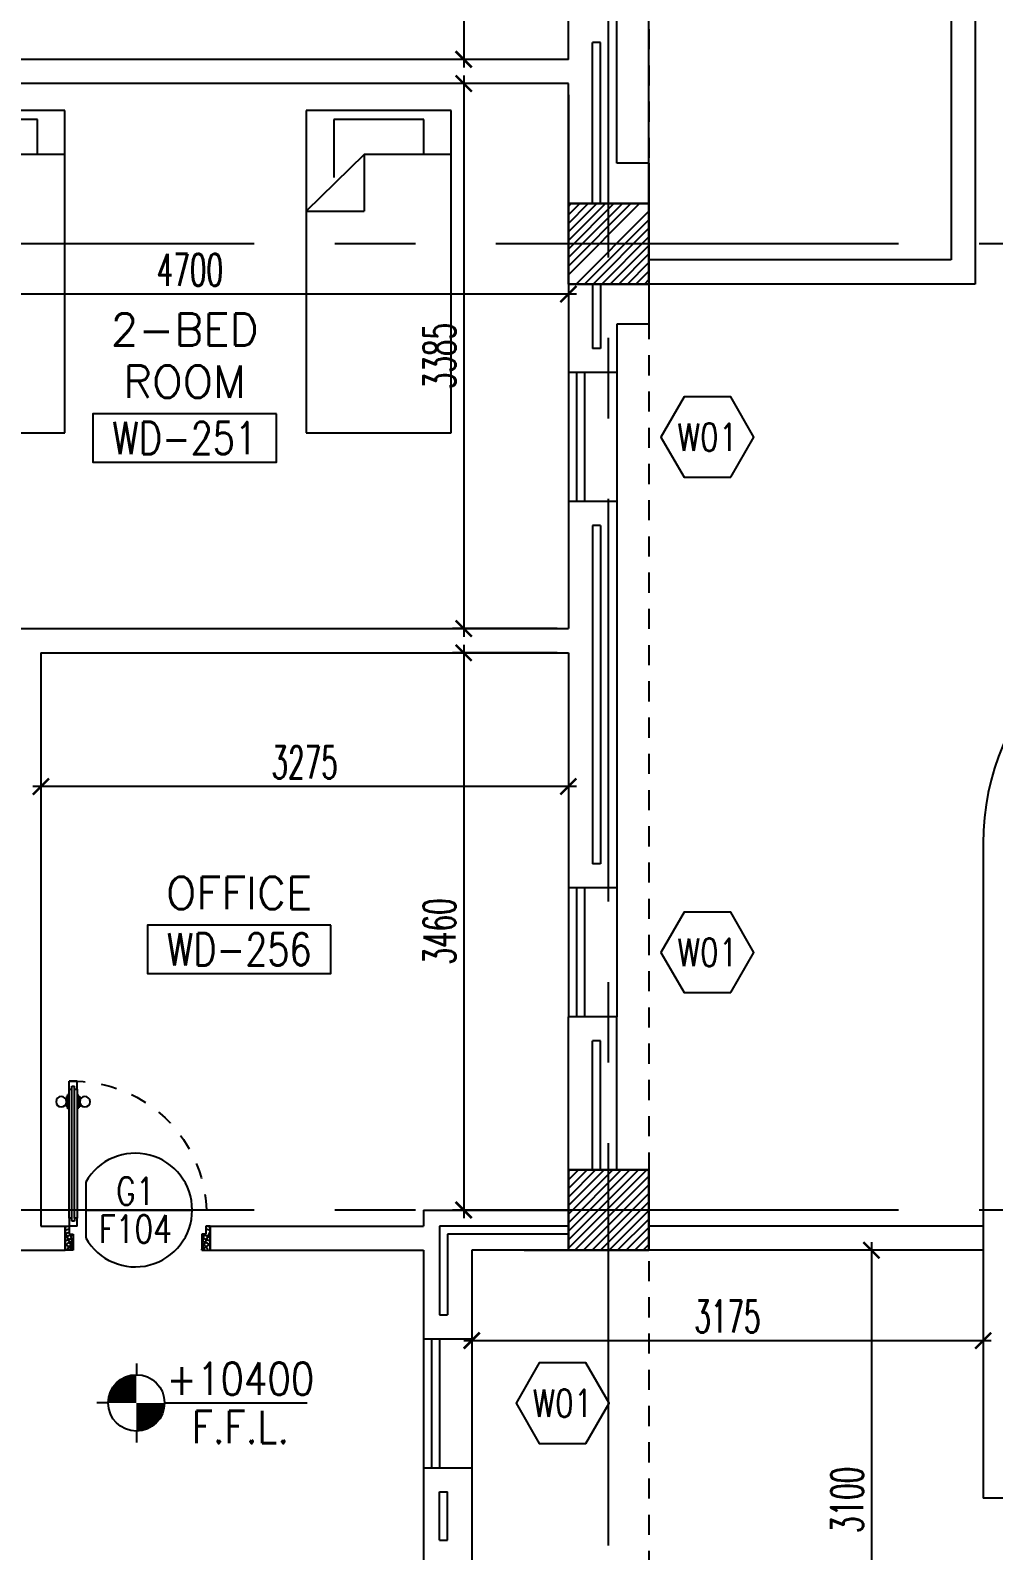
# Model space of a CAD drawing. Extents: x 88852.7 to 88945.7, y 39921.6 to 40001.1.
# Drawn here: x 88931.62 to 88937.6, y 39957.58 to 39967.02 of the extents above; entities that cross this region are included whole.
import ezdxf
from ezdxf.enums import TextEntityAlignment as Align

# ---------------------------------------------------------------- set-up
doc = ezdxf.new("R2010")
doc.units = 0
doc.header["$MEASUREMENT"] = 0
doc.header["$PDMODE"] = 34
for name, pattern in [('CENTERX2', [4, 2.5, -0.5, 0.5, -0.5]), ('HIDDEN', [0.375, 0.25, -0.125]), ('HIDDEN2', [0.1875, 0.125, -0.0625])]:
    doc.linetypes.add(name, pattern=pattern)
doc.layers.get('0').update_dxf_attribs({"linetype": 'CONTINUOUS'})
doc.layers.get('DEFPOINTS').update_dxf_attribs({"linetype": 'CONTINUOUS'})
for name, color, linetype in [('AX-DIM', 4, 'CONTINUOUS'), ('AXES', 11, 'CENTERX2'), ('COL', 2, 'CONTINUOUS'), ('DIM', 4, 'CONTINUOUS'), ('DOOR', 7, 'CONTINUOUS'), ('DOOR-CR', 4, 'CONTINUOUS'), ('DOOR-NO', 3, 'CONTINUOUS'), ('FIX', 3, 'CONTINUOUS'), ('FUR', 4, 'CONTINUOUS'), ('HAT', 8, 'CONTINUOUS'), ('HIDDEN', 9, 'HIDDEN2'), ('INSUL', 4, 'CONTINUOUS'), ('LEV-PL', 7, 'CONTINUOUS'), ('PROJ-L', 3, 'CONTINUOUS'), ('RM-BOX', 4, 'CONTINUOUS'), ('RM-NAME', 2, 'CONTINUOUS'), ('RM-NO', 2, 'CONTINUOUS'), ('ROOF', 7, 'CONTINUOUS'), ('WALL', 2, 'CONTINUOUS'), ('WIN', 3, 'CONTINUOUS'), ('WIN-BOX', 3, 'CONTINUOUS'), ('WIN-NO', 5, 'CONTINUOUS')]:
    doc.layers.add(name, color=color, linetype=linetype)
doc.styles.add('ROMANS', font='ROMANS.shx', dxfattribs={"width": 0.6})
doc.styles.add('S', font='ROMANS.SHX')
doc.dimstyles.new('DIM-OUT', dxfattribs={"dimscale": 0, "dimtxt": 0.24, "dimasz": 0.08, "dimexe": 0.02, "dimexo": 0.02, "dimgap": 0.05, "dimtad": 1, "dimdec": 0, "dimlfac": 1000, "dimzin": 0, "dimdsep": 46, "dimtxsty": 'ROMANS', "dimblk1": 'ARCHTICK', "dimblk2": 'ARCHTICK', "dimsah": 1, "dimcen": 0.01, "dimdle": 0.08, "dimclrd": 4, "dimclre": 4, "dimclrt": 2, "dimadec": 0, "dimazin": 0, "dimtp": 2, "dimtm": 2, "dimtfac": 0.114286, "dimtdec": 0, "dimtix": 1, "dimtmove": 2, "dimatfit": 3, "dimldrblk": 'ARCHTICK', "dimfxl": 0, "dimtolj": 1, "dimtzin": 0, "dimarcsym": 0})
doc.dimstyles.new('STANDARD in', dxfattribs={"dimtxt": 0.2, "dimasz": 0.1, "dimexe": 0.07, "dimexo": 0.07, "dimgap": 0.05, "dimtad": 1, "dimdec": 0, "dimlfac": 1000, "dimzin": 0, "dimdsep": 46, "dimtxsty": 'ROMANS', "dimblk": 'ARCHTICK', "dimcen": 0.05, "dimdle": 0.05, "dimclrd": 4, "dimclre": 4, "dimclrt": 2, "dimadec": 0, "dimazin": 0, "dimtfac": 1, "dimtdec": 0, "dimtmove": 2, "dimatfit": 3, "dimfxl": 0, "dimtolj": 1, "dimtzin": 0, "dimarcsym": 0})

# ---------------------------------------------------------------- blocks, each defined once
blk = doc.blocks.new('_ARCHTICK')
at = {"color": 0, "linetype": 'ByBlock', "const_width": 0.15}
blk.add_lwpolyline([(-0.5, -0.5), (0.5, 0.5)], dxfattribs=at)
blk = doc.blocks.new('*D713')
at = {"layer": 'AX-DIM', "color": 4, "lineweight": -2}
blk.add_line((88935.3803, 39999.7279), (88940.7653, 39999.7279), dxfattribs=at)
at = {"layer": 'AX-DIM', "color": 11, "lineweight": -2}
for p, q in [((88935.4603, 39999.0479), (88935.4603, 39999.7479)), ((88940.6853, 39963.5696), (88940.6853, 39999.7479))]:
    blk.add_line(p, q, dxfattribs=at)
at = {"layer": 'DEFPOINTS', "color": 0}
for p in [(88940.6853, 39999.7279), (88935.4603, 39999.0279), (88940.6853, 39963.5496)]:
    blk.add_point(p, dxfattribs=at)
at = {"layer": 'AX-DIM', "color": 4, "lineweight": -2, "xscale": 0.08, "yscale": 0.08, "zscale": 0.08, "rotation": 180}
blk.add_blockref('_ARCHTICK', (88935.4603, 39999.7279), dxfattribs=at)
at = {"layer": 'AX-DIM', "color": 4, "lineweight": -2, "xscale": 0.08, "yscale": 0.08, "zscale": 0.08}
blk.add_blockref('_ARCHTICK', (88940.6853, 39999.7279), dxfattribs=at)
at = {"layer": 'AX-DIM', "color": 2, "insert": (88938.0728, 39999.8979), "char_height": 0.24, "attachment_point": 5, "style": 'ROMANS'}
blk.add_mtext('\\A1;5225', dxfattribs=at)
blk = doc.blocks.new('*D726')
at = {"layer": 'AX-DIM', "color": 4, "lineweight": -2}
for p, q in [((88944.3103, 39987.6296), (88944.3103, 39928.1496)), ((88935.4803, 39987.5496), (88944.3303, 39987.5496)), ((88935.4803, 39928.2296), (88944.3303, 39928.2296))]:
    blk.add_line(p, q, dxfattribs=at)
at = {"layer": 'DEFPOINTS', "color": 0}
for p in [(88935.4603, 39987.5496), (88935.4603, 39928.2296), (88944.3103, 39928.2296)]:
    blk.add_point(p, dxfattribs=at)
at = {"layer": 'AX-DIM', "color": 4, "lineweight": -2, "xscale": 0.08, "yscale": 0.08, "zscale": 0.08}
for p, rotation in [((88944.3103, 39987.5496), 90), ((88944.3103, 39928.2296), 270)]:
    blk.add_blockref('_ARCHTICK', p, dxfattribs=dict(at, rotation=rotation))
at = {"layer": 'AX-DIM', "color": 2, "insert": (88944.1403, 39957.8896), "char_height": 0.24, "attachment_point": 5, "rotation": 90, "style": 'ROMANS'}
blk.add_mtext('\\A1;59320', dxfattribs=at)
blk = doc.blocks.new('*D214')
at = {"layer": 'DEFPOINTS', "color": 0, "linetype": 'ByBlock'}
for p in [(88936.9093, 39959.4496), (88936.8415, 39956.3496), (88936.9093, 39956.3496)]:
    blk.add_point(p, dxfattribs=at)
at = {"layer": 'DIM', "color": 4, "linetype": 'ByBlock', "lineweight": -2}
for p, q in [((88936.8415, 39959.4996), (88936.8415, 39956.2996)), ((88936.8393, 39959.4496), (88936.7715, 39959.4496)), ((88936.8393, 39956.3496), (88936.7715, 39956.3496))]:
    blk.add_line(p, q, dxfattribs=at)
at = {"layer": 'DIM', "color": 4, "linetype": 'ByBlock', "lineweight": -2, "xscale": 0.1, "yscale": 0.1, "zscale": 0.1}
for p, rotation in [((88936.8415, 39959.4496), 90), ((88936.8415, 39956.3496), 270)]:
    blk.add_blockref('_ARCHTICK', p, dxfattribs=dict(at, rotation=rotation))
at = {"layer": 'DIM', "color": 2, "linetype": 'ByBlock', "insert": (88936.6915, 39957.8996), "char_height": 0.2, "attachment_point": 5, "rotation": 90, "style": 'ROMANS'}
blk.add_mtext('\\A1;3100', dxfattribs=at)
blk = doc.blocks.new('*D167')
at = {"layer": 'DEFPOINTS', "color": 0, "linetype": 'ByBlock'}
for p in [(88931.6853, 39963.1596), (88934.9603, 39963.1596), (88931.6853, 39962.3291)]:
    blk.add_point(p, dxfattribs=at)
at = {"layer": 'DIM', "color": 4, "linetype": 'ByBlock', "lineweight": -2}
for p, q in [((88931.6853, 39963.0896), (88931.6853, 39962.2591)), ((88934.9603, 39963.0896), (88934.9603, 39962.2591)), ((88935.0103, 39962.3291), (88931.6353, 39962.3291))]:
    blk.add_line(p, q, dxfattribs=at)
at = {"layer": 'DIM', "color": 4, "linetype": 'ByBlock', "lineweight": -2, "xscale": 0.1, "yscale": 0.1, "zscale": 0.1, "rotation": 180}
blk.add_blockref('_ARCHTICK', (88931.6853, 39962.3291), dxfattribs=at)
at = {"layer": 'DIM', "color": 4, "linetype": 'ByBlock', "lineweight": -2, "xscale": 0.1, "yscale": 0.1, "zscale": 0.1}
blk.add_blockref('_ARCHTICK', (88934.9603, 39962.3291), dxfattribs=at)
at = {"layer": 'DIM', "color": 2, "linetype": 'ByBlock', "insert": (88933.3228, 39962.4791), "char_height": 0.2, "attachment_point": 5, "style": 'ROMANS'}
blk.add_mtext('\\A1;3275', dxfattribs=at)
blk = doc.blocks.new('*D164')
at = {"layer": 'DEFPOINTS', "color": 0, "linetype": 'ByBlock'}
for p in [(88934.9603, 39966.6946), (88934.3104, 39963.3096), (88934.9603, 39963.3096)]:
    blk.add_point(p, dxfattribs=at)
at = {"layer": 'DIM', "color": 4, "linetype": 'ByBlock', "lineweight": -2}
for p, q in [((88934.3104, 39966.7446), (88934.3104, 39963.2596)), ((88934.8903, 39966.6946), (88934.2404, 39966.6946)), ((88934.8903, 39963.3096), (88934.2404, 39963.3096))]:
    blk.add_line(p, q, dxfattribs=at)
at = {"layer": 'DIM', "color": 4, "linetype": 'ByBlock', "lineweight": -2, "xscale": 0.1, "yscale": 0.1, "zscale": 0.1}
for p, rotation in [((88934.3104, 39966.6946), 90), ((88934.3104, 39963.3096), 270)]:
    blk.add_blockref('_ARCHTICK', p, dxfattribs=dict(at, rotation=rotation))
at = {"layer": 'DIM', "color": 2, "linetype": 'ByBlock', "insert": (88934.1604, 39965.0021), "char_height": 0.2, "attachment_point": 5, "rotation": 90, "style": 'ROMANS'}
blk.add_mtext('\\A1;3385', dxfattribs=at)
blk = doc.blocks.new('*D213')
at = {"layer": 'DEFPOINTS', "color": 0, "linetype": 'ByBlock'}
for p in [(88934.3603, 39959.4496), (88937.5353, 39959.4496), (88937.5353, 39958.8885)]:
    blk.add_point(p, dxfattribs=at)
at = {"layer": 'DIM', "color": 4, "linetype": 'ByBlock', "lineweight": -2}
for p, q in [((88934.3603, 39959.3796), (88934.3603, 39958.8185)), ((88937.5353, 39959.3796), (88937.5353, 39958.8185)), ((88934.3103, 39958.8885), (88937.5853, 39958.8885))]:
    blk.add_line(p, q, dxfattribs=at)
at = {"layer": 'DIM', "color": 4, "linetype": 'ByBlock', "lineweight": -2, "xscale": 0.1, "yscale": 0.1, "zscale": 0.1, "rotation": 180}
blk.add_blockref('_ARCHTICK', (88934.3603, 39958.8885), dxfattribs=at)
at = {"layer": 'DIM', "color": 4, "linetype": 'ByBlock', "lineweight": -2, "xscale": 0.1, "yscale": 0.1, "zscale": 0.1}
blk.add_blockref('_ARCHTICK', (88937.5353, 39958.8885), dxfattribs=at)
at = {"layer": 'DIM', "color": 2, "linetype": 'ByBlock', "insert": (88935.9478, 39959.0385), "char_height": 0.2, "attachment_point": 5, "style": 'ROMANS'}
blk.add_mtext('\\A1;3175', dxfattribs=at)
blk = doc.blocks.new('*D166')
at = {"layer": 'DEFPOINTS', "color": 0, "linetype": 'ByBlock'}
for p in [(88934.9603, 39963.1596), (88934.3104, 39959.6996), (88934.7558, 39959.6996)]:
    blk.add_point(p, dxfattribs=at)
at = {"layer": 'DIM', "color": 4, "linetype": 'ByBlock', "lineweight": -2}
for p, q in [((88934.8903, 39963.1596), (88934.2404, 39963.1596)), ((88934.3104, 39963.2096), (88934.3104, 39959.6496)), ((88934.6858, 39959.6996), (88934.2404, 39959.6996))]:
    blk.add_line(p, q, dxfattribs=at)
at = {"layer": 'DIM', "color": 4, "linetype": 'ByBlock', "lineweight": -2, "xscale": 0.1, "yscale": 0.1, "zscale": 0.1}
for p, rotation in [((88934.3104, 39963.1596), 90), ((88934.3104, 39959.6996), 270)]:
    blk.add_blockref('_ARCHTICK', p, dxfattribs=dict(at, rotation=rotation))
at = {"layer": 'DIM', "color": 2, "linetype": 'ByBlock', "insert": (88934.1604, 39961.4296), "char_height": 0.2, "attachment_point": 5, "rotation": 90, "style": 'ROMANS'}
blk.add_mtext('\\A1;3460', dxfattribs=at)
blk = doc.blocks.new('*D165')
at = {"layer": 'DEFPOINTS', "color": 0, "linetype": 'ByBlock'}
for p in [(88930.2603, 39966.6946), (88934.9603, 39966.6946), (88930.2603, 39965.3874)]:
    blk.add_point(p, dxfattribs=at)
at = {"layer": 'DIM', "color": 4, "linetype": 'ByBlock', "lineweight": -2}
for p, q in [((88930.2603, 39966.6246), (88930.2603, 39965.3174)), ((88934.9603, 39966.6246), (88934.9603, 39965.3174)), ((88935.0103, 39965.3874), (88930.2103, 39965.3874))]:
    blk.add_line(p, q, dxfattribs=at)
at = {"layer": 'DIM', "color": 4, "linetype": 'ByBlock', "lineweight": -2, "xscale": 0.1, "yscale": 0.1, "zscale": 0.1, "rotation": 180}
blk.add_blockref('_ARCHTICK', (88930.2603, 39965.3874), dxfattribs=at)
at = {"layer": 'DIM', "color": 4, "linetype": 'ByBlock', "lineweight": -2, "xscale": 0.1, "yscale": 0.1, "zscale": 0.1}
blk.add_blockref('_ARCHTICK', (88934.9603, 39965.3874), dxfattribs=at)
at = {"layer": 'DIM', "color": 2, "linetype": 'ByBlock', "insert": (88932.6103, 39965.5374), "char_height": 0.2, "attachment_point": 5, "style": 'ROMANS'}
blk.add_mtext('\\A1;4700', dxfattribs=at)
blk = doc.blocks.new('*D161')
at = {"layer": 'DEFPOINTS', "color": 0, "linetype": 'ByBlock'}
for p in [(88934.9603, 39970.2296), (88934.3104, 39966.8446), (88934.9603, 39966.8446)]:
    blk.add_point(p, dxfattribs=at)
at = {"layer": 'DIM', "color": 4, "linetype": 'ByBlock', "lineweight": -2}
for p, q in [((88934.8903, 39970.2296), (88934.2404, 39970.2296)), ((88934.3104, 39970.2796), (88934.3104, 39966.7946)), ((88934.8903, 39966.8446), (88934.2404, 39966.8446))]:
    blk.add_line(p, q, dxfattribs=at)
at = {"layer": 'DIM', "color": 4, "linetype": 'ByBlock', "lineweight": -2, "xscale": 0.1, "yscale": 0.1, "zscale": 0.1}
for p, rotation in [((88934.3104, 39970.2296), 90), ((88934.3104, 39966.8446), 270)]:
    blk.add_blockref('_ARCHTICK', p, dxfattribs=dict(at, rotation=rotation))
at = {"layer": 'DIM', "color": 2, "linetype": 'ByBlock', "insert": (88934.1604, 39968.5371), "char_height": 0.2, "attachment_point": 5, "rotation": 90, "style": 'ROMANS'}
blk.add_mtext('\\A1;3385', dxfattribs=at)
blk = doc.blocks.new('LEV1')
at = {"layer": 'LEV-PL'}
for p, q in [((0, 245), (0, 175)), ((-175, 0), (-245, 0)), ((175, 0), (1061.3, 0)), ((0, -175), (0, -245))]:
    blk.add_line(p, q, dxfattribs=at)
at = {"layer": 'LEV-PL', "const_width": 175}
for points in [[(-87.5, 0, -0.414214), (0, 87.5, -1)], [(87.5, 0, -0.414214), (0, -87.5, -1)]]:
    blk.add_lwpolyline(points, format="xyb", dxfattribs=at)
at = {"layer": 'LEV-PL'}
blk.add_circle((0, 0), 175, dxfattribs=at)
at = {"layer": 'LEV-PL', "color": 4, "style": 'S', "width": 0.85}
for tag, p in [('+0000', (646.1, 50)), ('F.F.L.', (646.1, -250))]:
    blk.add_attdef(tag, text='', height=200, dxfattribs=at).set_placement(p, align=Align.CENTER)
blk = doc.blocks.new('*X106')
at = {"color": 0}
for p, q in [((253128.6, 155547.8), (253570.5, 155989.7)), ((253128.6, 155600.9), (253517.4, 155989.7)), ((253128.6, 155653.9), (253464.4, 155989.7)), ((253128.6, 155706.9), (253411.4, 155989.7)), ((253128.6, 155760), (253358.3, 155989.7)), ((253128.6, 155813), (253305.3, 155989.7)), ((253128.6, 155866), (253252.3, 155989.7)), ((253128.6, 155919.1), (253199.2, 155989.7)), ((253128.6, 155972.1), (253146.2, 155989.7)), ((253176.5, 155489.7), (253628.6, 155941.8)), ((253229.6, 155489.7), (253628.6, 155888.7)), ((253282.6, 155489.7), (253628.6, 155835.7)), ((253335.6, 155489.7), (253628.6, 155782.7)), ((253388.7, 155489.7), (253628.6, 155729.6)), ((253441.7, 155489.7), (253628.6, 155676.6)), ((253494.7, 155489.7), (253628.6, 155623.6)), ((253547.8, 155489.7), (253628.6, 155570.5)), ((253600.8, 155489.7), (253628.6, 155517.5))]:
    blk.add_line(p, q, dxfattribs=at)
blk = doc.blocks.new('COL50')
at = {"layer": 'COL'}
blk.add_lwpolyline([(-250, 250), (-250, -250), (250, -250), (250, 250)], close=True, dxfattribs=at)
blk = doc.blocks.new('RM1')
at = {"layer": 'RM-BOX'}
blk.add_lwpolyline([(569.9, -200), (-569.9, -200), (-569.9, -500), (569.9, -500)], close=True, dxfattribs=at)
at = {"layer": 'RM-NAME', "style": 'ROMANS'}
for tag, p in [('ROOMNAME1', (0, 323.8)), ('ROOMNAME2', (0, 0))]:
    blk.add_attdef(tag, text='', height=200, dxfattribs=at).set_placement(p, align=Align.MIDDLE)
at = {"layer": 'RM-NO', "style": 'ROMANS', "width": 0.8}
blk.add_attdef('ROOMNO', text='', height=200, dxfattribs=at).set_placement((0, -350), align=Align.MIDDLE)
blk = doc.blocks.new('AH20A')
at = {"layer": 'FUR'}
for p, q in [((0, 0.5), (0, -0.5)), ((1, 0.5), (0, 0.5)), ((0.1358, 0.5), (0.1358, -0.0987)), ((1, -0.5), (1, 0.5)), ((0.1358, 0.3112), (0.0277, 0.3112)), ((0.0277, 0.3112), (0.0277, -0.3087)), ((0.1358, -0.0987), (0.3125, -0.5)), ((0.1358, -0.0987), (0.3125, -0.0987)), ((0.3125, -0.5), (0.3125, -0.0987)), ((0.0277, -0.3087), (0.2076, -0.3087)), ((0, -0.5), (1, -0.5))]:
    blk.add_line(p, q, dxfattribs=at)
blk = doc.blocks.new('WW1')
at = {"layer": 'WIN-BOX'}
blk.add_lwpolyline([(144.3, -250), (288.7, 0), (144.3, 250), (-144.3, 250), (-288.7, 0), (-144.3, -250)], close=True, dxfattribs=at)
at = {"layer": 'WIN-NO', "style": 'ROMANS', "width": 0.8}
blk.add_attdef('W00', text='', height=170, dxfattribs=at).set_placement((0, 0), align=Align.MIDDLE)
blk = doc.blocks.new('DD1')
at = {"layer": 'DOOR-CR'}
blk.add_line((-307.6, 0), (352.8, 0), dxfattribs=at)
blk.add_lwpolyline([(-307.6, -172.9, 3.820224), (-307.6, 172.9)], format="xyb", close=True, dxfattribs=at)
at = {"layer": 'DOOR-NO', "style": 'ROMANS', "width": 0.8}
for tag, p in [('G', (0, 141.5)), ('000', (0, -141.4))]:
    blk.add_attdef(tag, text='', height=204, dxfattribs=at).set_placement(p, align=Align.MIDDLE)
blk = doc.blocks.new('*X108')
at = {"color": 0}
for p, q in [((253128.6, 149502.1), (253616.2, 149989.7)), ((253128.6, 149555.1), (253563.2, 149989.7)), ((253128.6, 149608.1), (253510.2, 149989.7)), ((253128.6, 149661.2), (253457.1, 149989.7)), ((253128.6, 149714.2), (253404.1, 149989.7)), ((253128.6, 149767.2), (253351.1, 149989.7)), ((253128.6, 149820.3), (253298, 149989.7)), ((253128.6, 149873.3), (253245, 149989.7)), ((253128.6, 149926.3), (253192, 149989.7)), ((253128.6, 149979.4), (253138.9, 149989.7)), ((253169.3, 149489.7), (253628.6, 149949)), ((253222.3, 149489.7), (253628.6, 149896)), ((253275.3, 149489.7), (253628.6, 149843)), ((253328.4, 149489.7), (253628.6, 149789.9)), ((253381.4, 149489.7), (253628.6, 149736.9)), ((253434.4, 149489.7), (253628.6, 149683.9)), ((253487.5, 149489.7), (253628.6, 149630.8)), ((253540.5, 149489.7), (253628.6, 149577.8)), ((253593.5, 149489.7), (253628.6, 149524.8))]:
    blk.add_line(p, q, dxfattribs=at)
blk = doc.blocks.new('DOOR90')
at = {"layer": 'DOOR', "linetype": 'ByBlock'}
for p, q in [((0, 0), (-150, 0)), ((-200, -25), (-1000, -25)), ((-200, -42), (-1000, -42)), ((-200, -58), (-1000, -58)), ((-1000, -75), (-200, -75))]:
    blk.add_line(p, q, dxfattribs=at)
at = {"layer": 'DOOR', "color": 0, "linetype": 'ByBlock'}
for p, q in [((-150, 0), (-150, -25)), ((-150, 0), (0, 0)), ((0, -50), (0, 0)), ((-1050, -25), (-1050, -75)), ((-1050, -75), (-1050, -25)), ((-1000, -25), (-1050, -25)), ((-1000, -75), (-1050, -75)), ((-1020, -42), (-1020, -58)), ((-1000, -42), (-1020, -42)), ((-1000, -58), (-1020, -58)), ((-1000, -25), (-1000, -42)), ((-1000, -58), (-1000, -75)), ((-967.6, -25), (-967.6, -17.8)), ((-877.6, -17.8), (-967.6, -17.8)), ((-967.6, -75), (-967.6, -82.2)), ((-877.6, -82.2), (-967.6, -82.2)), ((-955, -17.8), (-955, -8.8)), ((-955, -8.8), (-890.2, -8.8)), ((-955, -17.8), (-890.2, -17.8)), ((-955, -82.2), (-955, -91.2)), ((-955, -82.2), (-890.2, -82.2)), ((-955, -91.2), (-890.2, -91.2)), ((-890.2, -17.8), (-890.2, -8.8)), ((-890.2, -82.2), (-890.2, -91.2)), ((-877.6, -25), (-877.6, -17.8)), ((-877.6, -75), (-877.6, -82.2)), ((-200, -42), (-200, -25)), ((-200, -25), (-150, -25)), ((-180, -42), (-200, -42)), ((-200, -75), (-200, -58)), ((-200, -58), (-180, -58)), ((-150, -75), (-200, -75)), ((-180, -58), (-180, -42)), ((-150, -75), (-150, -25)), ((-150, -25), (-100, -25)), ((-100, -25), (-100, -50)), ((-100, -50), (0, -50)), ((-150, -900), (-150, -875)), ((-150, -875), (-100, -875)), ((0, -900), (-150, -900)), ((-150, -900), (0, -900)), ((-100, -850), (0, -850)), ((-100, -875), (-100, -850)), ((0, -850), (0, -900))]:
    blk.add_line(p, q, dxfattribs=at)
at = {"layer": 'DOOR', "color": 9, "linetype": 'ByBlock'}
for p, q in [((0, -50), (-113.7, 0)), ((0, -50), (-40.1, 0)), ((0, -50), (-100, -36.6)), ((0, -850), (-113.7, -900)), ((0, -850), (-100, -863.4)), ((0, -850), (-40.1, -900))]:
    blk.add_line(p, q, dxfattribs=at)
at = {"layer": 'DOOR', "color": 0, "linetype": 'ByBlock'}
for centre in [(-922.6, 23.5), (-922.6, -123.5)]:
    blk.add_circle(centre, 32.4, dxfattribs=at)
at = {"layer": 'DOOR', "color": 9, "linetype": 'ByBlock'}
for centre, radius, start, end in [((0, -50), 74.4, 137.77643, 180), ((0, -50), 54.4, 113.20738, 180), ((0, -50), 154.4, 161.10529, 166.28577), ((0, -50), 134.4, 158.15985, 169.28002), ((0, -50), 114.4, 154.08384, 167.37743), ((0, -50), 94.4, 148.01819, 180), ((0, -50), 34.4, 90, 180), ((0, -50), 14.4, 90, 180), ((0, -850), 154.4, 193.71423, 198.89471), ((0, -850), 134.4, 190.71998, 201.84015), ((0, -850), 94.4, 180, 211.98181), ((0, -850), 74.4, 180, 222.22357), ((0, -850), 54.4, 180, 246.79262), ((0, -850), 34.4, 180, 270), ((0, -850), 14.4, 180, 270)]:
    blk.add_arc(centre, radius, start, end, dxfattribs=at)
at = {"layer": 'DOOR', "linetype": 'HIDDEN', "ltscale": 0.5}
blk.add_arc((-222.2, -50), 828.2, 178.27012, 275.00304, dxfattribs=at)

msp = doc.modelspace()

# ---------------------------------------------------------------- linework, layer by layer
at = {"layer": 'AXES'}
for p, q in [((88935.2103, 39921.6153), (88935.2103, 40000.4279)), ((88945.0103, 39965.6996), (88876.9703, 39965.6996)), ((88945.0103, 39959.6996), (88876.9703, 39959.6996))]:
    msp.add_line(p, q, dxfattribs=at)
at = {"layer": 'HIDDEN'}
msp.add_line((88935.4603, 39987.0576), (88935.4603, 39928.7296), dxfattribs=at)
at = {"layer": 'INSUL'}
for p, q in [((88935.1603, 39966.9496), (88935.1103, 39966.9496)), ((88935.1103, 39965.9496), (88935.1103, 39966.9496)), ((88935.1603, 39965.9496), (88935.1603, 39966.9496)), ((88935.1103, 39965.4496), (88935.1103, 39965.0496)), ((88935.1603, 39965.4496), (88935.1603, 39965.0496)), ((88935.1603, 39965.0496), (88935.1103, 39965.0496)), ((88935.1603, 39963.9496), (88935.1103, 39963.9496)), ((88935.1103, 39963.9496), (88935.1103, 39961.8496)), ((88935.1603, 39963.9496), (88935.1603, 39961.8496)), ((88935.1603, 39961.8496), (88935.1103, 39961.8496)), ((88935.1603, 39960.7496), (88935.1103, 39960.7496)), ((88935.1103, 39959.9496), (88935.1103, 39960.7496)), ((88935.1603, 39959.9496), (88935.1603, 39960.7496)), ((88934.1603, 39959.5996), (88934.1603, 39959.0496)), ((88934.9603, 39959.5996), (88934.1603, 39959.5996)), ((88934.2103, 39959.5496), (88934.2103, 39959.0496)), ((88934.9603, 39959.5496), (88934.2103, 39959.5496)), ((88934.1603, 39959.0496), (88934.2103, 39959.0496)), ((88934.1603, 39957.9496), (88934.2103, 39957.9496)), ((88934.1603, 39957.6495), (88934.1603, 39957.9496)), ((88934.2103, 39957.6495), (88934.2103, 39957.9496)), ((88934.1603, 39957.6495), (88934.2103, 39957.6495))]:
    msp.add_line(p, q, dxfattribs=at)
at = {"layer": 'PROJ-L'}
msp.add_line((88935.4603, 39965.9496), (88935.4603, 39973.1496), dxfattribs=at)
at = {"layer": 'PROJ-L', "linetype": 'Continuous'}
for p, q in [((88937.486, 39973.1496), (88937.486, 39965.4496)), ((88937.336, 39972.9996), (88937.336, 39965.5996)), ((88937.336, 39965.5996), (88935.4603, 39965.5996)), ((88937.486, 39965.4496), (88935.4603, 39965.4496))]:
    msp.add_line(p, q, dxfattribs=at)
at = {"layer": 'ROOF'}
for p, q in [((88937.5353, 39959.5996), (88935.4603, 39959.5996)), ((88937.5353, 39959.4496), (88935.4603, 39959.4496))]:
    msp.add_line(p, q, dxfattribs=at)
at = {"layer": 'WALL'}
for p, q in [((88934.9603, 39966.8446), (88934.9603, 39967.0996)), ((88935.2603, 39966.1996), (88935.2603, 39967.0996)), ((88934.9603, 39966.8446), (88928.3103, 39966.8446)), ((88934.9603, 39966.6946), (88930.2603, 39966.6946)), ((88934.9603, 39965.9496), (88934.9603, 39966.6946)), ((88935.4603, 39966.1996), (88935.2603, 39966.1996)), ((88935.4603, 39966.1996), (88935.4603, 39965.1996)), ((88934.9603, 39965.4496), (88934.9603, 39964.8996)), ((88935.2603, 39965.1996), (88935.2603, 39964.8996)), ((88935.4603, 39965.1996), (88935.2603, 39965.1996)), ((88935.2603, 39964.8996), (88934.9603, 39964.8996)), ((88934.9603, 39964.0996), (88934.9603, 39963.3096)), ((88935.2603, 39964.0996), (88934.9603, 39964.0996)), ((88935.2603, 39964.0996), (88935.2603, 39961.6996)), ((88928.3103, 39963.3096), (88934.9603, 39963.3096)), ((88931.6853, 39963.1596), (88934.9603, 39963.1596)), ((88931.6853, 39963.1596), (88931.6853, 39959.5996)), ((88932.7353, 39963.1596), (88934.0603, 39963.1596)), ((88934.9603, 39963.1596), (88934.9603, 39961.6996)), ((88937.5353, 39961.9751), (88937.5353, 39957.9098)), ((88935.2603, 39961.6996), (88934.9603, 39961.6996)), ((88935.2603, 39960.8996), (88934.9603, 39960.8996)), ((88934.9603, 39959.9496), (88934.9603, 39960.8996)), ((88935.2603, 39959.9496), (88935.2603, 39960.8996)), ((88934.0603, 39959.6996), (88934.0603, 39959.5996)), ((88934.0603, 39959.6996), (88934.9603, 39959.6996)), ((88931.6853, 39959.5996), (88931.8353, 39959.5996)), ((88931.8353, 39959.5996), (88931.8353, 39959.4496)), ((88932.7353, 39959.5996), (88932.7353, 39959.4496)), ((88932.7353, 39959.5996), (88934.0603, 39959.5996)), ((88931.3853, 39959.4496), (88931.8353, 39959.4496)), ((88932.7353, 39959.4496), (88934.0603, 39959.4496)), ((88934.0603, 39959.4496), (88934.0603, 39958.8996)), ((88934.9603, 39959.4496), (88934.3603, 39959.4496)), ((88934.3603, 39959.4496), (88934.3603, 39958.8996)), ((88934.6853, 39959.4496), (88934.9603, 39959.4496)), ((88934.0603, 39958.8996), (88934.3603, 39958.8996)), ((88934.0603, 39958.0996), (88934.0603, 39957.4995)), ((88934.0603, 39958.0996), (88934.3603, 39958.0996)), ((88934.3603, 39958.0996), (88934.3603, 39957.4995)), ((88937.6853, 39957.9098), (88937.5353, 39957.9098))]:
    msp.add_line(p, q, dxfattribs=at)
at = {"layer": 'WALL', "linetype": 'ByBlock', "ltscale": 0.3}
for points in [[(88935.4603, 39965.9496), (88934.9603, 39965.9496), (88934.9603, 39965.4496), (88935.4603, 39965.4496)], [(88935.4603, 39959.9496), (88934.9603, 39959.9496), (88934.9603, 39959.4496), (88935.4603, 39959.4496)]]:
    msp.add_lwpolyline(points, close=True, dxfattribs=at)
at = {"layer": 'WALL'}
msp.add_arc((88939.1103, 39961.9751), 1.575, 90, 180, dxfattribs=at)
at = {"layer": 'WIN'}
for p, q in [((88934.9603, 39964.8996), (88934.9603, 39964.0996)), ((88935.0103, 39964.8996), (88935.0103, 39964.0996)), ((88935.0603, 39964.8996), (88935.0603, 39964.0996)), ((88935.2603, 39964.8996), (88935.2603, 39964.0996)), ((88934.9603, 39961.6996), (88934.9603, 39960.8996)), ((88935.0103, 39961.6996), (88935.0103, 39960.8996)), ((88935.0603, 39961.6996), (88935.0603, 39960.8996)), ((88935.2603, 39961.6996), (88935.2603, 39960.8996)), ((88934.0603, 39958.8996), (88934.0603, 39958.0996)), ((88934.1103, 39958.8996), (88934.1103, 39958.0996)), ((88934.1603, 39958.8996), (88934.1603, 39958.0996)), ((88934.3603, 39958.8996), (88934.3603, 39958.0996))]:
    msp.add_line(p, q, dxfattribs=at)

# ---------------------------------------------------------------- block references
at = {"layer": 'COL', "xscale": -0.001, "yscale": 0.001, "zscale": 0.001}
for p in [(88935.2103, 39965.6996), (88935.2103, 39959.6996)]:
    msp.add_blockref('COL50', p, dxfattribs=at)
at = {"layer": 'DOOR', "color": 0, "linetype": 'ByBlock', "xscale": -0.001, "yscale": 0.001, "zscale": 0.001, "rotation": 90}
msp.add_blockref('DOOR90', (88931.8353, 39959.4496), dxfattribs=at)
at = {"layer": 'DOOR-NO'}
ref = msp.add_blockref('DD1', (88932.2716, 39959.6996), dxfattribs=dict(at, xscale=0.001, yscale=0.001, zscale=0.001))
ref.add_attrib('G', 'G1', dxfattribs={"height": 0.17, "style": 'ROMANS', "width": 0.8}).set_placement((88932.2716, 39959.8175), align=Align.MIDDLE)
ref.add_attrib('000', 'F104', dxfattribs={"height": 0.17, "style": 'ROMANS', "width": 0.8}).set_placement((88932.2716, 39959.5817), align=Align.MIDDLE)
at = {"layer": 'FIX', "xscale": 2, "yscale": 0.9, "zscale": 2, "rotation": 270}
for p in [(88931.3834, 39966.5263), (88933.7822, 39966.5263)]:
    msp.add_blockref('AH20A', p, dxfattribs=at)
at = {"layer": 'HAT', "xscale": 0.001, "yscale": 0.001, "zscale": 0.001}
for name in ['*X106', '*X108']:
    msp.add_blockref(name, (88681.8317, 39809.9598), dxfattribs=at)
at = {"layer": 'LEV-PL', "xscale": 0.001, "yscale": 0.001, "zscale": 0.001}
msp.add_blockref('LEV1', (88932.278, 39958.5017), dxfattribs=at).add_auto_attribs({'F.F.L.': 'F.F.L.', '+0000': '+10400'})
at = {"layer": 'RM-NAME', "xscale": 0.001, "yscale": 0.001, "zscale": 0.001}
for p, values in [((88932.5776, 39964.8431), {'ROOMNO': 'WD-251', 'ROOMNAME2': 'ROOM', 'ROOMNAME1': '2-BED'}), ((88932.9165, 39961.6687), {'ROOMNO': 'WD-256', 'ROOMNAME2': 'OFFICE'})]:
    msp.add_blockref('RM1', p, dxfattribs=at).add_auto_attribs(values)
at = {"layer": 'WIN-NO', "xscale": 0.001, "yscale": 0.001, "zscale": 0.001}
for p in [(88935.8239, 39964.4996), (88935.8239, 39961.2996), (88934.9239, 39958.4996)]:
    msp.add_blockref('WW1', p, dxfattribs=at).add_auto_attribs({'W00': 'W01'})

# ---------------------------------------------------------------- dimensions: what is measured, and where the dimension line sits
at = {"layer": 'AX-DIM'}
dim = msp.add_linear_dim(base=(88940.6853, 39999.7279), p1=(88935.4603, 39999.0279), p2=(88940.6853, 39963.5496), dimstyle='DIM-OUT', override={"dimscale": 1, "dimclre": 11}, dxfattribs=at)
dim.commit()
dim.dimension.update_dxf_attribs({"geometry": '*D713', "text_midpoint": (88938.0728, 39999.8979)})
dim = msp.add_linear_dim(base=(88944.3103, 39928.2296), p1=(88935.4603, 39987.5496), p2=(88935.4603, 39928.2296), angle=270, dimstyle='DIM-OUT', override={"dimscale": 1}, dxfattribs=at)
dim.commit()
dim.dimension.update_dxf_attribs({"geometry": '*D726', "text_midpoint": (88944.1403, 39957.8896)})
at = {"layer": 'DIM', "linetype": 'ByBlock', "ltscale": 0.3}
for base, p1, p2, picture, middle in [((88934.3104, 39966.8446), (88934.9603, 39970.2296), (88934.9603, 39966.8446), '*D161', (88934.1604, 39968.5371)), ((88934.3104, 39963.3096), (88934.9603, 39966.6946), (88934.9603, 39963.3096), '*D164', (88934.1604, 39965.0021)), ((88934.3104, 39959.6996), (88934.9603, 39963.1596), (88934.7558, 39959.6996), '*D166', (88934.1604, 39961.4296)), ((88936.8415, 39956.3496), (88936.9093, 39959.4496), (88936.9093, 39956.3496), '*D214', (88936.6915, 39957.8996))]:
    dim = msp.add_linear_dim(base=base, p1=p1, p2=p2, angle=90, dimstyle='STANDARD in', dxfattribs=at)
    dim.commit()
    dim.dimension.update_dxf_attribs({"geometry": picture, "text_midpoint": middle})
for base, p1, p2, picture, middle in [((88930.2603, 39965.3874), (88934.9603, 39966.6946), (88930.2603, 39966.6946), '*D165', (88932.6103, 39965.5374)), ((88931.6853, 39962.3291), (88934.9603, 39963.1596), (88931.6853, 39963.1596), '*D167', (88933.3228, 39962.4791)), ((88937.5353, 39958.8885), (88934.3603, 39959.4496), (88937.5353, 39959.4496), '*D213', (88935.9478, 39959.0385))]:
    dim = msp.add_linear_dim(base=base, p1=p1, p2=p2, dimstyle='STANDARD in', dxfattribs=at)
    dim.commit()
    dim.dimension.update_dxf_attribs({"geometry": picture, "text_midpoint": middle})

doc.saveas('drawing.dxf')
